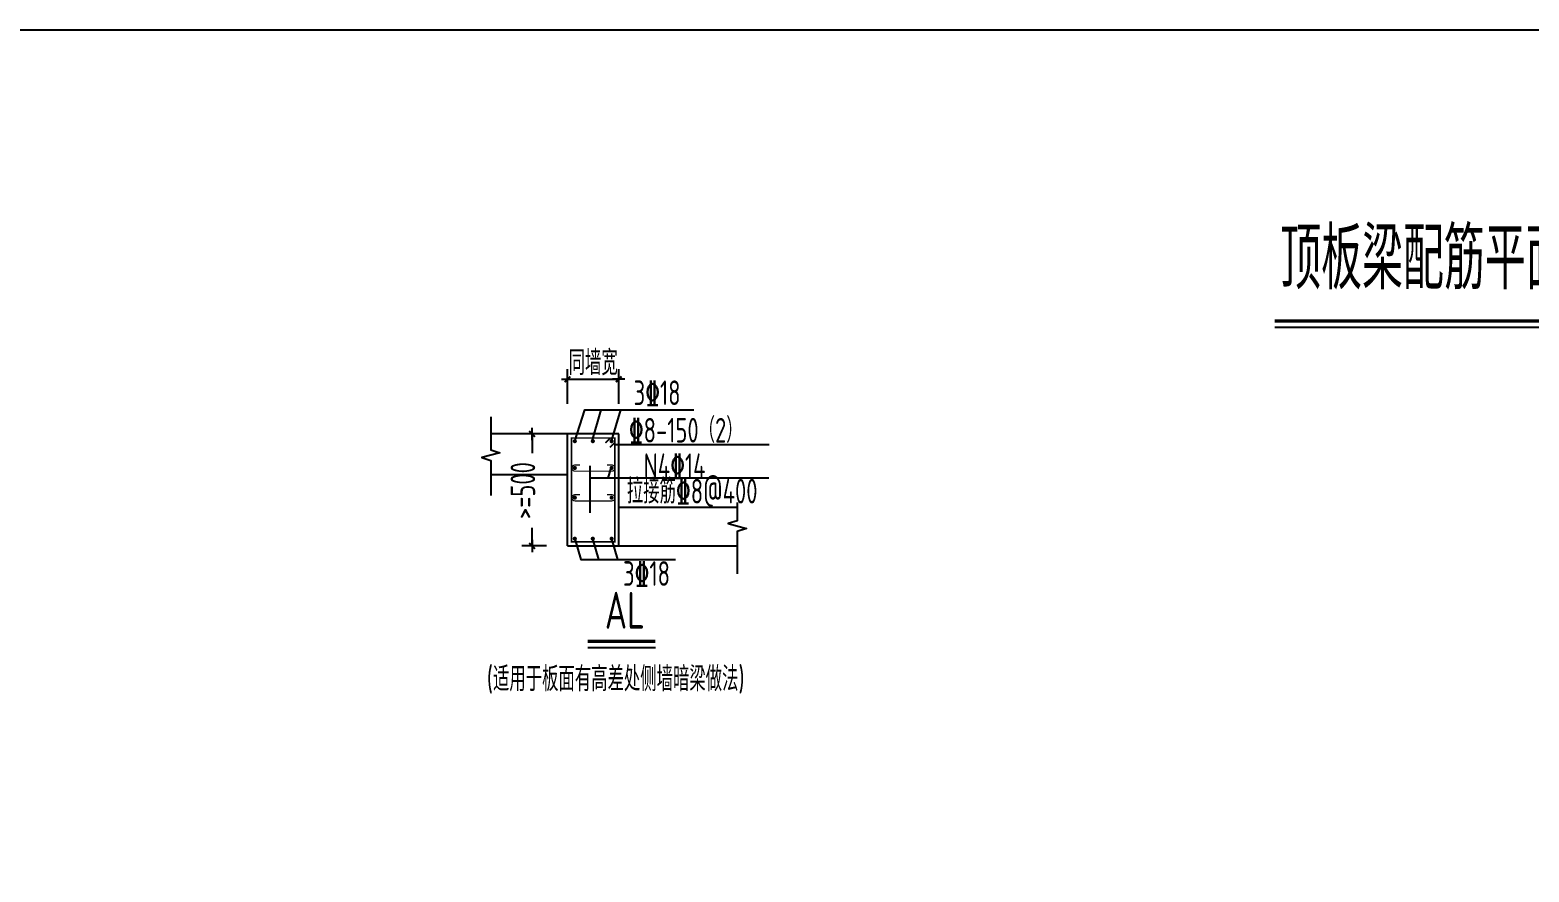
# Model space of a CAD drawing. Header units: millimetres. Extents: x 64473 to 386235, y 427387 to 703525.
# Drawn here: x 236447 to 272996, y 683003 to 703525 of the extents above; entities that cross this region are included whole.
import ezdxf
from ezdxf.enums import TextEntityAlignment as Align

# ---------------------------------------------------------------- set-up
doc = ezdxf.new("R2010")
doc.units = ezdxf.units.MM
doc.header["$LTSCALE"] = 100
doc.header["$PDMODE"] = 35
doc.header["$PDSIZE"] = 200
doc.layers.add('L-AXIS', color=3, linetype='Continuous')
doc.layers.add('L-TEXT', color=6, linetype='Continuous')
doc.styles.add('hztxt', font='tssdeng.shx', dxfattribs={"width": 0.7, "bigfont": 'tssdchn.shx'})
doc.styles.get("Standard").update_dxf_attribs({"font": 'tssdeng.shx', "width": 0.7, "bigfont": 'tssdchn.shx'})
doc.styles.add('TSSD_REIN', font='Tssdeng.shx', dxfattribs={"width": 0.7, "bigfont": 'tssdchn.shx'})
doc.dimstyles.new('DIM20', dxfattribs={"dimtxt": 300, "dimasz": 1, "dimexe": 250, "dimexo": 300, "dimgap": 100, "dimtad": 1, "dimdec": 0, "dimlfac": 0.2, "dimzin": 0, "dimdsep": 46, "dimtxsty": 'hztxt', "dimblk": '_DIMX', "dimcen": 0.09, "dimclrt": 7, "dimadec": 0, "dimazin": 0, "dimtfac": 1, "dimtdec": 0, "dimtix": 1, "dimtmove": 2, "dimatfit": 3, "dimldrblk": '_DIMX', "dimfxl": 1, "dimtolj": 1, "dimtzin": 0, "dimarcsym": 0})

# ---------------------------------------------------------------- blocks, each defined once
blk = doc.blocks.new('_DIMX')
blk.add_line((-150, 0), (150, 0))
at = {"const_width": 50}
blk.add_lwpolyline([(-70, -70), (70, 70)], dxfattribs=at)
blk = doc.blocks.new('*D727')
at = {"layer": 'Defpoints', "color": 0, "linetype": 'ByBlock'}
for p in [(250804, 695012), (249554, 694111), (250804, 694111)]:
    blk.add_point(p, dxfattribs=at)
at = {"layer": 'L-TEXT', "color": 0, "linetype": 'ByBlock', "lineweight": -2}
for p, q in [((249554, 694411), (249554, 695262)), ((250804, 694411), (250804, 695262)), ((249553, 695012), (249552, 695012)), ((249554, 695012), (250804, 695012)), ((250805, 695012), (250806, 695012))]:
    blk.add_line(p, q, dxfattribs=at)
blk.add_blockref('_DIMX', (249554, 695012), dxfattribs=at)
at = {"layer": 'L-TEXT', "color": 0, "linetype": 'ByBlock', "lineweight": -2, "rotation": 180}
blk.add_blockref('_DIMX', (250804, 695012), dxfattribs=at)
at = {"layer": 'L-TEXT', "color": 7, "linetype": 'ByBlock', "insert": (250179, 695412), "char_height": 600, "attachment_point": 5, "style": 'TSSD_REIN'}
blk.add_mtext('\\A1;同墙宽', dxfattribs=at)
blk = doc.blocks.new('*D728')
at = {"layer": 'Defpoints', "color": 0, "linetype": 'ByBlock'}
for p in [(248690, 693680), (249342, 693680), (249342, 690951)]:
    blk.add_point(p, dxfattribs=at)
at = {"layer": 'L-TEXT', "color": 0, "linetype": 'ByBlock', "lineweight": -2}
for p, q in [((249042, 693680), (248440, 693680)), ((248690, 693679), (248690, 693209)), ((248690, 690952), (248690, 691393)), ((249042, 690951), (248440, 690951))]:
    blk.add_line(p, q, dxfattribs=at)
for p, rotation in [((248690, 693680), 90), ((248690, 690951), 270)]:
    blk.add_blockref('_DIMX', p, dxfattribs=dict(at, rotation=rotation))
at = {"layer": 'L-TEXT', "color": 7, "linetype": 'ByBlock', "insert": (248465, 692301), "char_height": 600, "attachment_point": 5, "rotation": 90, "style": 'TSSD_REIN'}
blk.add_mtext('\\A1;>=500', dxfattribs=at)

msp = doc.modelspace()

# ---------------------------------------------------------------- linework, layer by layer
at = {"layer": 'L-AXIS'}
msp.add_lwpolyline([(156734.8, 703525.4), (386234.8, 703525.4), (386234.8, 467498.7), (156734.8, 467498.7)], close=True, dxfattribs=at)
at = {"layer": 'L-TEXT', "color": 0, "linetype": 'ByBlock'}
for p, q in [((250153.6, 693503.7), (250376.6, 694271.3)), ((250627.7, 693503.7), (250850.7, 694271.3)), ((249554.4, 693680.4), (247682.4, 693680.4)), ((250804.4, 693680.4), (249554.4, 693680.4)), ((249554.4, 690950.7), (249554.4, 693680.4)), ((254472.8, 693416.4), (250727.3, 693416.4)), ((250804.4, 690950.7), (250804.4, 693680.4)), ((249554.4, 692680.4), (247682.4, 692680.4)), ((250100.7, 692899.8), (250100.7, 691753.6)), ((250542.8, 692605.5), (250627.7, 692875.5)), ((254461.2, 692605.5), (250100.7, 692605.5)), ((250804.4, 691897.1), (253693.7, 691897.1)), ((249554.4, 690950.7), (250804.4, 690950.7)), ((250163.1, 691127.4), (250310.9, 690618.5)), ((250627.7, 691127.4), (250775.5, 690618.5)), ((250804.4, 690950.7), (253693.7, 690950.6)), ((250048.2, 688475), (251698.2, 688475))]:
    msp.add_line(p, q, dxfattribs=at)
at = {"layer": 'L-TEXT', "color": 0, "const_width": 75}
msp.add_lwpolyline([(266797.9, 696432.8), (277357.9, 696432.8)], dxfattribs=at)
at = {"layer": 'L-TEXT', "color": 0}
msp.add_lwpolyline([(266798.6, 696282.8), (277358.6, 696282.8)], dxfattribs=at)
at = {"layer": 'L-TEXT', "color": 0, "linetype": 'ByBlock'}
for points in [[(247682.4, 694095.6), (247682.4, 693293.1), (247902.4, 693223.1), (247462.4, 693103.1), (247682.4, 693033.1), (247682.4, 692183)], [(249731.2, 693503.7), (249975.5, 694271.3), (252636.5, 694271.3)], [(253693.7, 692008.5), (253693.7, 691563.3), (253473.7, 691493.3), (253913.7, 691373.3), (253693.7, 691303.3), (253693.7, 690274.4)], [(249731.2, 691127.4), (249879.1, 690618.5), (252183.8, 690618.5)]]:
    msp.add_lwpolyline(points, dxfattribs=at)
for points, const_width in [([(250475.2, 693461.2), (250595.4, 693581.4), (250705.4, 693581.4), (250705.4, 691049.6), (249653.4, 691049.6), (249653.4, 693581.4), (250705.4, 693581.4), (250705.4, 693471.4), (250585.2, 693351.2)], 40), ([(250048.2, 688625), (251698.2, 688625)], 75)]:
    msp.add_lwpolyline(points, dxfattribs=dict(at, const_width=const_width))
at = {"layer": 'L-TEXT', "color": 0, "linetype": 'ByBlock', "const_width": 50}
for points in [[(249706.2, 693503.7, 1), (249756.2, 693503.7, 1)], [(250145.1, 693503.7, 1), (250195.1, 693503.7, 1)], [(250602.7, 693503.7, 1), (250652.7, 693503.7, 1)], [(249706.2, 692850.5, 1), (249756.2, 692850.5, 1)], [(250602.7, 692850.5, 1), (250652.7, 692850.5, 1)], [(249706.2, 692126.5, 1), (249756.2, 692126.5, 1)], [(250602.7, 692126.5, 1), (250652.7, 692126.5, 1)], [(249706.2, 691127.4, 1), (249756.2, 691127.4, 1)], [(250145.1, 691127.4, 1), (250195.1, 691127.4, 1)], [(250602.7, 691127.4, 1), (250652.7, 691127.4, 1)]]:
    msp.add_lwpolyline(points, format="xyb", close=True, dxfattribs=at)
at = {"layer": 'L-TEXT', "color": 0, "linetype": 'ByBlock', "const_width": 30}
for points in [[(249856.3, 692922.4), (249736.3, 692922.4, 1), (249736.3, 692772.4), (250632.7, 692772.4, 1), (250632.7, 692922.4), (250512.7, 692922.4)], [(249856.3, 692198.4), (249736.3, 692198.4, 1), (249736.3, 692048.4), (250632.7, 692048.4, 1), (250632.7, 692198.4), (250512.7, 692198.4)]]:
    msp.add_lwpolyline(points, format="xyb", dxfattribs=at)

# ---------------------------------------------------------------- texts
at = {"layer": 'L-TEXT', "color": 0, "width": 0.7}
msp.add_text('顶板梁配筋平面图(一)', height=1500, rotation=360, dxfattribs=at).set_placement((266930.3, 696756.7), align=Align.BOTTOM_LEFT)
at = {"layer": 'L-TEXT', "color": 0, "linetype": 'ByBlock', "width": 0.7}
for s, height, p in [('3%%13218', 600, (251165.4, 694383.8)), ('%%1328-150（2）', 600, (251049.1, 693470)), ('N4%%13214', 600, (251410.9, 692604.9)), ('拉接筋%%1328@400', 600, (251000.6, 691984.8)), ('3%%13218', 600, (250907.6, 689977.7)), ('AL', 900, (250465, 688933.1)), ('(适用于板面有高差处侧墙暗梁做法)', 600, (247586.4, 687409.1))]:
    msp.add_text(s, height=height, dxfattribs=at).set_placement(p)

# ---------------------------------------------------------------- dimensions: what is measured, and where the dimension line sits
at = {"layer": 'L-TEXT', "color": 0, "linetype": 'ByBlock'}
dim = msp.add_linear_dim(base=(250804.4, 695012.1), p1=(249554.4, 694110.7), p2=(250804.4, 694110.7), text='同墙宽', dimstyle='DIM20', override={"dimtxt": 600, "dimtxsty": 'TSSD_REIN'}, dxfattribs=at)
dim.commit()
dim.dimension.update_dxf_attribs({"geometry": '*D727', "text_midpoint": (250179.4, 695412.1)})
dim = msp.add_linear_dim(base=(248690.4, 693680.4), p1=(249342, 690950.7), p2=(249342, 693680.4), angle=90, text='>=500', dimstyle='DIM20', override={"dimtxt": 600, "dimtxsty": 'TSSD_REIN'}, dxfattribs=at)
dim.commit()
dim.dimension.update_dxf_attribs({"geometry": '*D728', "text_midpoint": (248465.4, 692301.1), "dimtype": 160})

doc.saveas('drawing.dxf')
